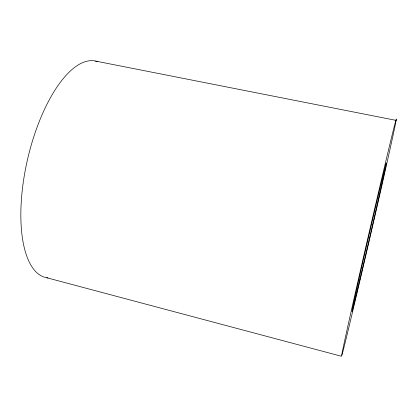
<?xml version="1.0" encoding="UTF-8"?>
<svg xmlns="http://www.w3.org/2000/svg" width="417" height="417" viewBox="0 0 417 417"><rect width="100%" height="100%" fill="white"/><g stroke="black" fill="none" stroke-linecap="round" stroke-linejoin="round"><path stroke-width="0.63" d="M95.477 61.064L396.15 120.388A121.123 0.954 -77 0 1 355.81 298.155A121.123 0.954 -77 0 1 354.481 296.596A121.123 0.954 -77 0 1 396.15 120.388M46.798 277.758L341.539 356.295M47.976 277.91A111.063 44.317 -77 0 1 27.475 159.675A111.063 44.317 -77 0 1 97.771 61.716M359.97 279.15A76.139 0.594 -77 0 0 386.085 164.35A76.139 0.594 -77 0 0 360.648 271.696A76.139 0.594 -77 0 0 359.97 279.15"/></g></svg>
